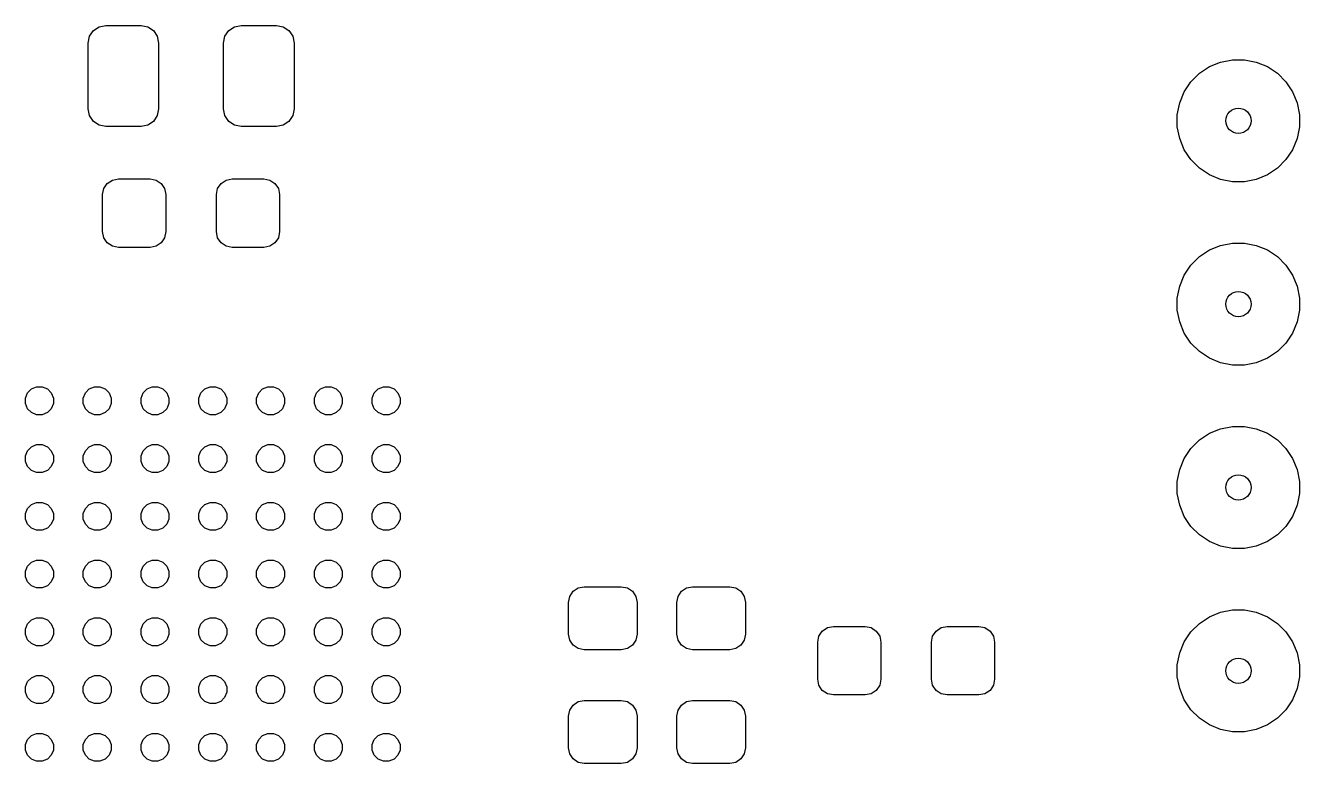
# Model space of a CAD drawing. Extents: x 2.11 to 4.44, y -4.7 to -3.04.
# Drawn here: x 3.709 to 4.403, y -3.91 to -3.508 of the extents above; entities that cross this region are included whole.
import ezdxf

# ---------------------------------------------------------------- set-up
doc = ezdxf.new("R2010")
doc.units = 0
doc.header["$MEASUREMENT"] = 0
doc.layers.add('BLACK', color=7, linetype='CONTINUOUS')

msp = doc.modelspace()

# ---------------------------------------------------------------- linework, layer by layer
at = {"layer": 'BLACK', "linetype": 'CONTINUOUS'}
for p, q in [((3.74311, -3.51747), (3.74384, -3.5138)), ((3.74384, -3.5138), (3.74592, -3.51068)), ((3.74592, -3.51068), (3.74903, -3.5086)), ((3.74903, -3.5086), (3.75271, -3.50787)), ((3.75271, -3.50787), (3.7719, -3.50787)), ((3.7719, -3.50787), (3.77557, -3.5086)), ((3.77557, -3.5086), (3.77869, -3.51068)), ((3.77869, -3.51068), (3.78077, -3.5138)), ((3.78077, -3.5138), (3.7815, -3.51747)), ((3.81693, -3.51747), (3.81766, -3.5138)), ((3.81766, -3.5138), (3.81974, -3.51068)), ((3.81974, -3.51068), (3.82285, -3.5086)), ((3.82285, -3.5086), (3.82653, -3.50787)), ((3.82653, -3.50787), (3.84572, -3.50787)), ((3.84572, -3.50787), (3.84939, -3.5086)), ((3.84939, -3.5086), (3.8525, -3.51068)), ((3.8525, -3.51068), (3.85458, -3.5138)), ((3.85458, -3.5138), (3.85531, -3.51747)), ((3.74311, -3.5534), (3.74311, -3.51747)), ((3.7815, -3.51747), (3.7815, -3.5534)), ((3.81693, -3.5534), (3.81693, -3.51747)), ((3.85531, -3.51747), (3.85531, -3.5534)), ((4.3543, -3.53033), (4.36036, -3.52782)), ((4.36036, -3.52782), (4.3668, -3.52654)), ((4.3668, -3.52654), (4.37336, -3.52654)), ((4.37336, -3.52654), (4.37979, -3.52782)), ((4.37979, -3.52782), (4.38585, -3.53033)), ((4.34421, -3.53861), (4.34885, -3.53397)), ((4.34885, -3.53397), (4.3543, -3.53033)), ((4.38585, -3.53033), (4.39131, -3.53397)), ((4.39131, -3.53397), (4.39595, -3.53861)), ((4.34057, -3.54407), (4.34421, -3.53861)), ((4.39595, -3.53861), (4.39959, -3.54407)), ((4.33806, -3.55013), (4.34057, -3.54407)), ((4.39959, -3.54407), (4.4021, -3.55013)), ((3.74384, -3.55707), (3.74311, -3.5534)), ((3.7815, -3.5534), (3.78077, -3.55707)), ((3.81766, -3.55707), (3.81693, -3.5534)), ((3.85531, -3.5534), (3.85458, -3.55707)), ((4.33678, -3.55656), (4.33806, -3.55013)), ((4.4021, -3.55013), (4.40338, -3.55656)), ((3.74592, -3.56018), (3.74384, -3.55707)), ((3.74903, -3.56226), (3.74592, -3.56018)), ((3.75271, -3.56299), (3.74903, -3.56226)), ((3.77557, -3.56226), (3.7719, -3.56299)), ((3.77869, -3.56018), (3.77557, -3.56226)), ((3.78077, -3.55707), (3.77869, -3.56018)), ((3.81974, -3.56018), (3.81766, -3.55707)), ((3.82285, -3.56226), (3.81974, -3.56018)), ((3.82653, -3.56299), (3.82285, -3.56226)), ((3.84939, -3.56226), (3.84572, -3.56299)), ((3.8525, -3.56018), (3.84939, -3.56226)), ((3.85458, -3.55707), (3.8525, -3.56018)), ((4.33678, -3.56312), (4.33678, -3.55656)), ((4.40338, -3.55656), (4.40338, -3.56312)), ((3.7719, -3.56299), (3.75271, -3.56299)), ((3.84572, -3.56299), (3.82653, -3.56299)), ((4.33806, -3.56956), (4.33678, -3.56312)), ((4.40338, -3.56312), (4.4021, -3.56956)), ((4.34057, -3.57562), (4.33806, -3.56956)), ((4.34421, -3.58107), (4.34057, -3.57562)), ((4.39959, -3.57562), (4.39595, -3.58107)), ((4.4021, -3.56956), (4.39959, -3.57562)), ((4.34885, -3.58571), (4.34421, -3.58107)), ((4.39595, -3.58107), (4.39131, -3.58571)), ((4.3543, -3.58936), (4.34885, -3.58571)), ((4.36036, -3.59187), (4.3543, -3.58936)), ((4.38585, -3.58936), (4.37979, -3.59187)), ((4.39131, -3.58571), (4.38585, -3.58936)), ((3.75098, -3.60015), (3.75164, -3.59685)), ((3.75164, -3.59685), (3.75351, -3.59406)), ((3.75351, -3.59406), (3.7563, -3.59219)), ((3.7563, -3.59219), (3.7596, -3.59154)), ((3.7596, -3.59154), (3.77682, -3.59154)), ((3.77682, -3.59154), (3.78012, -3.59219)), ((3.78012, -3.59219), (3.78291, -3.59406)), ((3.78291, -3.59406), (3.78478, -3.59685)), ((3.78478, -3.59685), (3.78543, -3.60015)), ((3.81299, -3.60015), (3.81365, -3.59685)), ((3.81365, -3.59685), (3.81551, -3.59406)), ((3.81551, -3.59406), (3.81831, -3.59219)), ((3.81831, -3.59219), (3.8216, -3.59154)), ((3.8216, -3.59154), (3.83883, -3.59154)), ((3.83883, -3.59154), (3.84212, -3.59219)), ((3.84212, -3.59219), (3.84492, -3.59406)), ((3.84492, -3.59406), (3.84679, -3.59685)), ((3.84679, -3.59685), (3.84744, -3.60015)), ((4.3668, -3.59315), (4.36036, -3.59187)), ((4.37336, -3.59315), (4.3668, -3.59315)), ((4.37979, -3.59187), (4.37336, -3.59315)), ((3.75098, -3.62032), (3.75098, -3.60015)), ((3.78543, -3.60015), (3.78543, -3.62032)), ((3.81299, -3.62032), (3.81299, -3.60015)), ((3.84744, -3.60015), (3.84744, -3.62032)), ((3.75164, -3.62362), (3.75098, -3.62032)), ((3.75351, -3.62641), (3.75164, -3.62362)), ((3.78478, -3.62362), (3.78291, -3.62641)), ((3.78543, -3.62032), (3.78478, -3.62362)), ((3.81365, -3.62362), (3.81299, -3.62032)), ((3.81551, -3.62641), (3.81365, -3.62362)), ((3.84679, -3.62362), (3.84492, -3.62641)), ((3.84744, -3.62032), (3.84679, -3.62362)), ((3.7563, -3.62828), (3.75351, -3.62641)), ((3.7596, -3.62894), (3.7563, -3.62828)), ((3.77682, -3.62894), (3.7596, -3.62894)), ((3.78012, -3.62828), (3.77682, -3.62894)), ((3.78291, -3.62641), (3.78012, -3.62828)), ((3.81831, -3.62828), (3.81551, -3.62641)), ((3.8216, -3.62894), (3.81831, -3.62828)), ((3.83883, -3.62894), (3.8216, -3.62894)), ((3.84212, -3.62828), (3.83883, -3.62894)), ((3.84492, -3.62641), (3.84212, -3.62828)), ((4.34885, -3.63397), (4.3543, -3.63033)), ((4.3543, -3.63033), (4.36036, -3.62782)), ((4.36036, -3.62782), (4.3668, -3.62654)), ((4.3668, -3.62654), (4.37336, -3.62654)), ((4.37336, -3.62654), (4.37979, -3.62782)), ((4.37979, -3.62782), (4.38585, -3.63033)), ((4.38585, -3.63033), (4.39131, -3.63397)), ((4.34057, -3.64407), (4.34421, -3.63861)), ((4.34421, -3.63861), (4.34885, -3.63397)), ((4.39131, -3.63397), (4.39595, -3.63861)), ((4.39595, -3.63861), (4.39959, -3.64407)), ((4.33806, -3.65013), (4.34057, -3.64407)), ((4.39959, -3.64407), (4.4021, -3.65013)), ((4.33678, -3.65656), (4.33806, -3.65013)), ((4.4021, -3.65013), (4.40338, -3.65656)), ((4.33678, -3.66312), (4.33678, -3.65656)), ((4.40338, -3.65656), (4.40338, -3.66312)), ((4.33806, -3.66956), (4.33678, -3.66312)), ((4.40338, -3.66312), (4.4021, -3.66956)), ((4.34057, -3.67562), (4.33806, -3.66956)), ((4.4021, -3.66956), (4.39959, -3.67562)), ((4.34421, -3.68107), (4.34057, -3.67562)), ((4.39959, -3.67562), (4.39595, -3.68107)), ((4.34885, -3.68571), (4.34421, -3.68107)), ((4.3543, -3.68936), (4.34885, -3.68571)), ((4.39131, -3.68571), (4.38585, -3.68936)), ((4.39595, -3.68107), (4.39131, -3.68571)), ((4.36036, -3.69187), (4.3543, -3.68936)), ((4.3668, -3.69315), (4.36036, -3.69187)), ((4.37336, -3.69315), (4.3668, -3.69315)), ((4.37979, -3.69187), (4.37336, -3.69315)), ((4.38585, -3.68936), (4.37979, -3.69187)), ((3.70893, -3.71109), (3.71009, -3.70829)), ((3.71009, -3.70829), (3.71223, -3.70615)), ((3.71223, -3.70615), (3.71502, -3.70499)), ((3.71502, -3.70499), (3.71805, -3.70499)), ((3.71805, -3.70499), (3.72084, -3.70615)), ((3.72084, -3.70615), (3.72298, -3.70829)), ((3.72298, -3.70829), (3.72414, -3.71109)), ((3.74042, -3.71109), (3.74158, -3.70829)), ((3.74158, -3.70829), (3.74372, -3.70615)), ((3.74372, -3.70615), (3.74652, -3.70499)), ((3.74652, -3.70499), (3.74954, -3.70499)), ((3.74954, -3.70499), (3.75234, -3.70615)), ((3.75234, -3.70615), (3.75448, -3.70829)), ((3.75448, -3.70829), (3.75564, -3.71109)), ((3.77192, -3.71109), (3.77308, -3.70829)), ((3.77308, -3.70829), (3.77522, -3.70615)), ((3.77522, -3.70615), (3.77801, -3.70499)), ((3.77801, -3.70499), (3.78104, -3.70499)), ((3.78104, -3.70499), (3.78384, -3.70615)), ((3.78384, -3.70615), (3.78598, -3.70829)), ((3.78598, -3.70829), (3.78713, -3.71109)), ((3.80342, -3.71109), (3.80457, -3.70829)), ((3.80457, -3.70829), (3.80671, -3.70615)), ((3.80671, -3.70615), (3.80951, -3.70499)), ((3.80951, -3.70499), (3.81254, -3.70499)), ((3.81254, -3.70499), (3.81533, -3.70615)), ((3.81533, -3.70615), (3.81747, -3.70829)), ((3.81747, -3.70829), (3.81863, -3.71109)), ((3.83491, -3.71109), (3.83607, -3.70829)), ((3.83607, -3.70829), (3.83821, -3.70615)), ((3.83821, -3.70615), (3.84101, -3.70499)), ((3.84101, -3.70499), (3.84403, -3.70499)), ((3.84403, -3.70499), (3.84683, -3.70615)), ((3.84683, -3.70615), (3.84897, -3.70829)), ((3.84897, -3.70829), (3.85013, -3.71109)), ((3.86641, -3.71109), (3.86757, -3.70829)), ((3.86757, -3.70829), (3.86971, -3.70615)), ((3.86971, -3.70615), (3.8725, -3.70499)), ((3.8725, -3.70499), (3.87553, -3.70499)), ((3.87553, -3.70499), (3.87832, -3.70615)), ((3.87832, -3.70615), (3.88046, -3.70829)), ((3.88046, -3.70829), (3.88162, -3.71109)), ((3.8979, -3.71109), (3.89906, -3.70829)), ((3.89906, -3.70829), (3.9012, -3.70615)), ((3.9012, -3.70615), (3.904, -3.70499)), ((3.904, -3.70499), (3.90702, -3.70499)), ((3.90702, -3.70499), (3.90982, -3.70615)), ((3.90982, -3.70615), (3.91196, -3.70829)), ((3.91196, -3.70829), (3.91312, -3.71109)), ((3.70893, -3.71411), (3.70893, -3.71109)), ((3.71009, -3.71691), (3.70893, -3.71411)), ((3.72414, -3.71411), (3.72298, -3.71691)), ((3.72414, -3.71109), (3.72414, -3.71411)), ((3.74042, -3.71411), (3.74042, -3.71109)), ((3.74158, -3.71691), (3.74042, -3.71411)), ((3.75564, -3.71411), (3.75448, -3.71691)), ((3.75564, -3.71109), (3.75564, -3.71411)), ((3.77192, -3.71411), (3.77192, -3.71109)), ((3.77308, -3.71691), (3.77192, -3.71411)), ((3.78713, -3.71411), (3.78598, -3.71691)), ((3.78713, -3.71109), (3.78713, -3.71411)), ((3.80342, -3.71411), (3.80342, -3.71109)), ((3.80457, -3.71691), (3.80342, -3.71411)), ((3.81863, -3.71411), (3.81747, -3.71691)), ((3.81863, -3.71109), (3.81863, -3.71411)), ((3.83491, -3.71411), (3.83491, -3.71109)), ((3.83607, -3.71691), (3.83491, -3.71411)), ((3.85013, -3.71411), (3.84897, -3.71691)), ((3.85013, -3.71109), (3.85013, -3.71411)), ((3.86641, -3.71411), (3.86641, -3.71109)), ((3.86757, -3.71691), (3.86641, -3.71411)), ((3.88162, -3.71411), (3.88046, -3.71691)), ((3.88162, -3.71109), (3.88162, -3.71411)), ((3.8979, -3.71411), (3.8979, -3.71109)), ((3.89906, -3.71691), (3.8979, -3.71411)), ((3.91312, -3.71411), (3.91196, -3.71691)), ((3.91312, -3.71109), (3.91312, -3.71411)), ((3.71223, -3.71905), (3.71009, -3.71691)), ((3.71502, -3.72021), (3.71223, -3.71905)), ((3.71805, -3.72021), (3.71502, -3.72021)), ((3.72084, -3.71905), (3.71805, -3.72021)), ((3.72298, -3.71691), (3.72084, -3.71905)), ((3.74372, -3.71905), (3.74158, -3.71691)), ((3.74652, -3.72021), (3.74372, -3.71905)), ((3.74954, -3.72021), (3.74652, -3.72021)), ((3.75234, -3.71905), (3.74954, -3.72021)), ((3.75448, -3.71691), (3.75234, -3.71905)), ((3.77522, -3.71905), (3.77308, -3.71691)), ((3.77801, -3.72021), (3.77522, -3.71905)), ((3.78104, -3.72021), (3.77801, -3.72021)), ((3.78384, -3.71905), (3.78104, -3.72021)), ((3.78598, -3.71691), (3.78384, -3.71905)), ((3.80671, -3.71905), (3.80457, -3.71691)), ((3.80951, -3.72021), (3.80671, -3.71905)), ((3.81254, -3.72021), (3.80951, -3.72021)), ((3.81533, -3.71905), (3.81254, -3.72021)), ((3.81747, -3.71691), (3.81533, -3.71905)), ((3.83821, -3.71905), (3.83607, -3.71691)), ((3.84101, -3.72021), (3.83821, -3.71905)), ((3.84403, -3.72021), (3.84101, -3.72021)), ((3.84683, -3.71905), (3.84403, -3.72021)), ((3.84897, -3.71691), (3.84683, -3.71905)), ((3.86971, -3.71905), (3.86757, -3.71691)), ((3.8725, -3.72021), (3.86971, -3.71905)), ((3.87553, -3.72021), (3.8725, -3.72021)), ((3.87832, -3.71905), (3.87553, -3.72021)), ((3.88046, -3.71691), (3.87832, -3.71905)), ((3.9012, -3.71905), (3.89906, -3.71691)), ((3.904, -3.72021), (3.9012, -3.71905)), ((3.90702, -3.72021), (3.904, -3.72021)), ((3.90982, -3.71905), (3.90702, -3.72021)), ((3.91196, -3.71691), (3.90982, -3.71905)), ((4.3543, -3.73033), (4.36036, -3.72782)), ((4.36036, -3.72782), (4.3668, -3.72654)), ((4.3668, -3.72654), (4.37336, -3.72654)), ((4.37336, -3.72654), (4.37979, -3.72782)), ((4.37979, -3.72782), (4.38585, -3.73033)), ((4.34421, -3.73861), (4.34885, -3.73397)), ((4.34885, -3.73397), (4.3543, -3.73033)), ((4.38585, -3.73033), (4.39131, -3.73397)), ((4.39131, -3.73397), (4.39595, -3.73861)), ((3.70893, -3.74258), (3.71009, -3.73979)), ((3.70893, -3.74561), (3.70893, -3.74258)), ((3.71009, -3.73979), (3.71223, -3.73765)), ((3.71223, -3.73765), (3.71502, -3.73649)), ((3.71502, -3.73649), (3.71805, -3.73649)), ((3.71805, -3.73649), (3.72084, -3.73765)), ((3.72084, -3.73765), (3.72298, -3.73979)), ((3.72298, -3.73979), (3.72414, -3.74258)), ((3.72414, -3.74258), (3.72414, -3.74561)), ((3.74042, -3.74258), (3.74158, -3.73979)), ((3.74042, -3.74561), (3.74042, -3.74258)), ((3.74158, -3.73979), (3.74372, -3.73765)), ((3.74372, -3.73765), (3.74652, -3.73649)), ((3.74652, -3.73649), (3.74954, -3.73649)), ((3.74954, -3.73649), (3.75234, -3.73765)), ((3.75234, -3.73765), (3.75448, -3.73979)), ((3.75448, -3.73979), (3.75564, -3.74258)), ((3.75564, -3.74258), (3.75564, -3.74561)), ((3.77192, -3.74258), (3.77308, -3.73979)), ((3.77192, -3.74561), (3.77192, -3.74258)), ((3.77308, -3.73979), (3.77522, -3.73765)), ((3.77522, -3.73765), (3.77801, -3.73649)), ((3.77801, -3.73649), (3.78104, -3.73649)), ((3.78104, -3.73649), (3.78384, -3.73765)), ((3.78384, -3.73765), (3.78598, -3.73979)), ((3.78598, -3.73979), (3.78713, -3.74258)), ((3.78713, -3.74258), (3.78713, -3.74561)), ((3.80342, -3.74258), (3.80457, -3.73979)), ((3.80342, -3.74561), (3.80342, -3.74258)), ((3.80457, -3.73979), (3.80671, -3.73765)), ((3.80671, -3.73765), (3.80951, -3.73649)), ((3.80951, -3.73649), (3.81254, -3.73649)), ((3.81254, -3.73649), (3.81533, -3.73765)), ((3.81533, -3.73765), (3.81747, -3.73979)), ((3.81747, -3.73979), (3.81863, -3.74258)), ((3.81863, -3.74258), (3.81863, -3.74561)), ((3.83491, -3.74258), (3.83607, -3.73979)), ((3.83491, -3.74561), (3.83491, -3.74258)), ((3.83607, -3.73979), (3.83821, -3.73765)), ((3.83821, -3.73765), (3.84101, -3.73649)), ((3.84101, -3.73649), (3.84403, -3.73649)), ((3.84403, -3.73649), (3.84683, -3.73765)), ((3.84683, -3.73765), (3.84897, -3.73979)), ((3.84897, -3.73979), (3.85013, -3.74258)), ((3.85013, -3.74258), (3.85013, -3.74561)), ((3.86641, -3.74258), (3.86757, -3.73979)), ((3.86641, -3.74561), (3.86641, -3.74258)), ((3.86757, -3.73979), (3.86971, -3.73765)), ((3.86971, -3.73765), (3.8725, -3.73649)), ((3.8725, -3.73649), (3.87553, -3.73649)), ((3.87553, -3.73649), (3.87832, -3.73765)), ((3.87832, -3.73765), (3.88046, -3.73979)), ((3.88046, -3.73979), (3.88162, -3.74258)), ((3.88162, -3.74258), (3.88162, -3.74561)), ((3.8979, -3.74258), (3.89906, -3.73979)), ((3.8979, -3.74561), (3.8979, -3.74258)), ((3.89906, -3.73979), (3.9012, -3.73765)), ((3.9012, -3.73765), (3.904, -3.73649)), ((3.904, -3.73649), (3.90702, -3.73649)), ((3.90702, -3.73649), (3.90982, -3.73765)), ((3.90982, -3.73765), (3.91196, -3.73979)), ((3.91196, -3.73979), (3.91312, -3.74258)), ((3.91312, -3.74258), (3.91312, -3.74561)), ((4.34057, -3.74407), (4.34421, -3.73861)), ((4.39595, -3.73861), (4.39959, -3.74407)), ((3.71009, -3.7484), (3.70893, -3.74561)), ((3.71223, -3.75054), (3.71009, -3.7484)), ((3.72298, -3.7484), (3.72084, -3.75054)), ((3.72414, -3.74561), (3.72298, -3.7484)), ((3.74158, -3.7484), (3.74042, -3.74561)), ((3.74372, -3.75054), (3.74158, -3.7484)), ((3.75448, -3.7484), (3.75234, -3.75054)), ((3.75564, -3.74561), (3.75448, -3.7484)), ((3.77308, -3.7484), (3.77192, -3.74561)), ((3.77522, -3.75054), (3.77308, -3.7484)), ((3.78598, -3.7484), (3.78384, -3.75054)), ((3.78713, -3.74561), (3.78598, -3.7484)), ((3.80457, -3.7484), (3.80342, -3.74561)), ((3.80671, -3.75054), (3.80457, -3.7484)), ((3.81747, -3.7484), (3.81533, -3.75054)), ((3.81863, -3.74561), (3.81747, -3.7484)), ((3.83607, -3.7484), (3.83491, -3.74561)), ((3.83821, -3.75054), (3.83607, -3.7484)), ((3.84897, -3.7484), (3.84683, -3.75054)), ((3.85013, -3.74561), (3.84897, -3.7484)), ((3.86757, -3.7484), (3.86641, -3.74561)), ((3.86971, -3.75054), (3.86757, -3.7484)), ((3.88046, -3.7484), (3.87832, -3.75054)), ((3.88162, -3.74561), (3.88046, -3.7484)), ((3.89906, -3.7484), (3.8979, -3.74561)), ((3.9012, -3.75054), (3.89906, -3.7484)), ((3.91196, -3.7484), (3.90982, -3.75054)), ((3.91312, -3.74561), (3.91196, -3.7484)), ((4.33806, -3.75013), (4.34057, -3.74407)), ((4.39959, -3.74407), (4.4021, -3.75013)), ((3.71502, -3.7517), (3.71223, -3.75054)), ((3.71805, -3.7517), (3.71502, -3.7517)), ((3.72084, -3.75054), (3.71805, -3.7517)), ((3.74652, -3.7517), (3.74372, -3.75054)), ((3.74954, -3.7517), (3.74652, -3.7517)), ((3.75234, -3.75054), (3.74954, -3.7517)), ((3.77801, -3.7517), (3.77522, -3.75054)), ((3.78104, -3.7517), (3.77801, -3.7517)), ((3.78384, -3.75054), (3.78104, -3.7517)), ((3.80951, -3.7517), (3.80671, -3.75054)), ((3.81254, -3.7517), (3.80951, -3.7517)), ((3.81533, -3.75054), (3.81254, -3.7517)), ((3.84101, -3.7517), (3.83821, -3.75054)), ((3.84403, -3.7517), (3.84101, -3.7517)), ((3.84683, -3.75054), (3.84403, -3.7517)), ((3.8725, -3.7517), (3.86971, -3.75054)), ((3.87553, -3.7517), (3.8725, -3.7517)), ((3.87832, -3.75054), (3.87553, -3.7517)), ((3.904, -3.7517), (3.9012, -3.75054)), ((3.90702, -3.7517), (3.904, -3.7517)), ((3.90982, -3.75054), (3.90702, -3.7517)), ((4.33678, -3.75656), (4.33806, -3.75013)), ((4.33678, -3.76312), (4.33678, -3.75656)), ((4.4021, -3.75013), (4.40338, -3.75656)), ((4.40338, -3.75656), (4.40338, -3.76312)), ((4.33806, -3.76956), (4.33678, -3.76312)), ((4.40338, -3.76312), (4.4021, -3.76956)), ((3.71009, -3.77128), (3.71223, -3.76914)), ((3.71223, -3.76914), (3.71502, -3.76798)), ((3.71502, -3.76798), (3.71805, -3.76798)), ((3.71805, -3.76798), (3.72084, -3.76914)), ((3.72084, -3.76914), (3.72298, -3.77128)), ((3.74158, -3.77128), (3.74372, -3.76914)), ((3.74372, -3.76914), (3.74652, -3.76798)), ((3.74652, -3.76798), (3.74954, -3.76798)), ((3.74954, -3.76798), (3.75234, -3.76914)), ((3.75234, -3.76914), (3.75448, -3.77128)), ((3.77308, -3.77128), (3.77522, -3.76914)), ((3.77522, -3.76914), (3.77801, -3.76798)), ((3.77801, -3.76798), (3.78104, -3.76798)), ((3.78104, -3.76798), (3.78384, -3.76914)), ((3.78384, -3.76914), (3.78598, -3.77128)), ((3.80457, -3.77128), (3.80671, -3.76914)), ((3.80671, -3.76914), (3.80951, -3.76798)), ((3.80951, -3.76798), (3.81254, -3.76798)), ((3.81254, -3.76798), (3.81533, -3.76914)), ((3.81533, -3.76914), (3.81747, -3.77128)), ((3.83607, -3.77128), (3.83821, -3.76914)), ((3.83821, -3.76914), (3.84101, -3.76798)), ((3.84101, -3.76798), (3.84403, -3.76798)), ((3.84403, -3.76798), (3.84683, -3.76914)), ((3.84683, -3.76914), (3.84897, -3.77128)), ((3.86757, -3.77128), (3.86971, -3.76914)), ((3.86971, -3.76914), (3.8725, -3.76798)), ((3.8725, -3.76798), (3.87553, -3.76798)), ((3.87553, -3.76798), (3.87832, -3.76914)), ((3.87832, -3.76914), (3.88046, -3.77128)), ((3.89906, -3.77128), (3.9012, -3.76914)), ((3.9012, -3.76914), (3.904, -3.76798)), ((3.904, -3.76798), (3.90702, -3.76798)), ((3.90702, -3.76798), (3.90982, -3.76914)), ((3.90982, -3.76914), (3.91196, -3.77128)), ((4.34057, -3.77562), (4.33806, -3.76956)), ((4.4021, -3.76956), (4.39959, -3.77562)), ((3.70893, -3.77408), (3.71009, -3.77128)), ((3.70893, -3.7771), (3.70893, -3.77408)), ((3.71009, -3.7799), (3.70893, -3.7771)), ((3.72298, -3.77128), (3.72414, -3.77408)), ((3.72414, -3.7771), (3.72298, -3.7799)), ((3.72414, -3.77408), (3.72414, -3.7771)), ((3.74042, -3.77408), (3.74158, -3.77128)), ((3.74042, -3.7771), (3.74042, -3.77408)), ((3.74158, -3.7799), (3.74042, -3.7771)), ((3.75448, -3.77128), (3.75564, -3.77408)), ((3.75564, -3.7771), (3.75448, -3.7799)), ((3.75564, -3.77408), (3.75564, -3.7771)), ((3.77192, -3.77408), (3.77308, -3.77128)), ((3.77192, -3.7771), (3.77192, -3.77408)), ((3.77308, -3.7799), (3.77192, -3.7771)), ((3.78598, -3.77128), (3.78713, -3.77408)), ((3.78713, -3.7771), (3.78598, -3.7799)), ((3.78713, -3.77408), (3.78713, -3.7771)), ((3.80342, -3.77408), (3.80457, -3.77128)), ((3.80342, -3.7771), (3.80342, -3.77408)), ((3.80457, -3.7799), (3.80342, -3.7771)), ((3.81747, -3.77128), (3.81863, -3.77408)), ((3.81863, -3.7771), (3.81747, -3.7799)), ((3.81863, -3.77408), (3.81863, -3.7771)), ((3.83491, -3.77408), (3.83607, -3.77128)), ((3.83491, -3.7771), (3.83491, -3.77408)), ((3.83607, -3.7799), (3.83491, -3.7771)), ((3.84897, -3.77128), (3.85013, -3.77408)), ((3.85013, -3.7771), (3.84897, -3.7799)), ((3.85013, -3.77408), (3.85013, -3.7771)), ((3.86641, -3.77408), (3.86757, -3.77128)), ((3.86641, -3.7771), (3.86641, -3.77408)), ((3.86757, -3.7799), (3.86641, -3.7771)), ((3.88046, -3.77128), (3.88162, -3.77408)), ((3.88162, -3.7771), (3.88046, -3.7799)), ((3.88162, -3.77408), (3.88162, -3.7771)), ((3.8979, -3.77408), (3.89906, -3.77128)), ((3.8979, -3.7771), (3.8979, -3.77408)), ((3.89906, -3.7799), (3.8979, -3.7771)), ((3.91196, -3.77128), (3.91312, -3.77408)), ((3.91312, -3.7771), (3.91196, -3.7799)), ((3.91312, -3.77408), (3.91312, -3.7771)), ((4.34421, -3.78107), (4.34057, -3.77562)), ((4.39959, -3.77562), (4.39595, -3.78107)), ((3.71223, -3.78204), (3.71009, -3.7799)), ((3.71502, -3.7832), (3.71223, -3.78204)), ((3.71805, -3.7832), (3.71502, -3.7832)), ((3.72084, -3.78204), (3.71805, -3.7832)), ((3.72298, -3.7799), (3.72084, -3.78204)), ((3.74372, -3.78204), (3.74158, -3.7799)), ((3.74652, -3.7832), (3.74372, -3.78204)), ((3.74954, -3.7832), (3.74652, -3.7832)), ((3.75234, -3.78204), (3.74954, -3.7832)), ((3.75448, -3.7799), (3.75234, -3.78204)), ((3.77522, -3.78204), (3.77308, -3.7799)), ((3.77801, -3.7832), (3.77522, -3.78204)), ((3.78104, -3.7832), (3.77801, -3.7832)), ((3.78384, -3.78204), (3.78104, -3.7832)), ((3.78598, -3.7799), (3.78384, -3.78204)), ((3.80671, -3.78204), (3.80457, -3.7799)), ((3.80951, -3.7832), (3.80671, -3.78204)), ((3.81254, -3.7832), (3.80951, -3.7832)), ((3.81533, -3.78204), (3.81254, -3.7832)), ((3.81747, -3.7799), (3.81533, -3.78204)), ((3.83821, -3.78204), (3.83607, -3.7799)), ((3.84101, -3.7832), (3.83821, -3.78204)), ((3.84403, -3.7832), (3.84101, -3.7832)), ((3.84683, -3.78204), (3.84403, -3.7832)), ((3.84897, -3.7799), (3.84683, -3.78204)), ((3.86971, -3.78204), (3.86757, -3.7799)), ((3.8725, -3.7832), (3.86971, -3.78204)), ((3.87553, -3.7832), (3.8725, -3.7832)), ((3.87832, -3.78204), (3.87553, -3.7832)), ((3.88046, -3.7799), (3.87832, -3.78204)), ((3.9012, -3.78204), (3.89906, -3.7799)), ((3.904, -3.7832), (3.9012, -3.78204)), ((3.90702, -3.7832), (3.904, -3.7832)), ((3.90982, -3.78204), (3.90702, -3.7832)), ((3.91196, -3.7799), (3.90982, -3.78204)), ((4.34885, -3.78571), (4.34421, -3.78107)), ((4.39595, -3.78107), (4.39131, -3.78571)), ((4.3543, -3.78936), (4.34885, -3.78571)), ((4.36036, -3.79187), (4.3543, -3.78936)), ((4.38585, -3.78936), (4.37979, -3.79187)), ((4.39131, -3.78571), (4.38585, -3.78936)), ((4.3668, -3.79315), (4.36036, -3.79187)), ((4.37336, -3.79315), (4.3668, -3.79315)), ((4.37979, -3.79187), (4.37336, -3.79315)), ((3.70893, -3.80557), (3.71009, -3.80278)), ((3.70893, -3.8086), (3.70893, -3.80557)), ((3.71009, -3.80278), (3.71223, -3.80064)), ((3.71223, -3.80064), (3.71502, -3.79948)), ((3.71502, -3.79948), (3.71805, -3.79948)), ((3.71805, -3.79948), (3.72084, -3.80064)), ((3.72084, -3.80064), (3.72298, -3.80278)), ((3.72298, -3.80278), (3.72414, -3.80557)), ((3.72414, -3.80557), (3.72414, -3.8086)), ((3.74042, -3.80557), (3.74158, -3.80278)), ((3.74042, -3.8086), (3.74042, -3.80557)), ((3.74158, -3.80278), (3.74372, -3.80064)), ((3.74372, -3.80064), (3.74652, -3.79948)), ((3.74652, -3.79948), (3.74954, -3.79948)), ((3.74954, -3.79948), (3.75234, -3.80064)), ((3.75234, -3.80064), (3.75448, -3.80278)), ((3.75448, -3.80278), (3.75564, -3.80557)), ((3.75564, -3.80557), (3.75564, -3.8086)), ((3.77192, -3.80557), (3.77308, -3.80278)), ((3.77192, -3.8086), (3.77192, -3.80557)), ((3.77308, -3.80278), (3.77522, -3.80064)), ((3.77522, -3.80064), (3.77801, -3.79948)), ((3.77801, -3.79948), (3.78104, -3.79948)), ((3.78104, -3.79948), (3.78384, -3.80064)), ((3.78384, -3.80064), (3.78598, -3.80278)), ((3.78598, -3.80278), (3.78713, -3.80557)), ((3.78713, -3.80557), (3.78713, -3.8086)), ((3.80342, -3.80557), (3.80457, -3.80278)), ((3.80342, -3.8086), (3.80342, -3.80557)), ((3.80457, -3.80278), (3.80671, -3.80064)), ((3.80671, -3.80064), (3.80951, -3.79948)), ((3.80951, -3.79948), (3.81254, -3.79948)), ((3.81254, -3.79948), (3.81533, -3.80064)), ((3.81533, -3.80064), (3.81747, -3.80278)), ((3.81747, -3.80278), (3.81863, -3.80557)), ((3.81863, -3.80557), (3.81863, -3.8086)), ((3.83491, -3.80557), (3.83607, -3.80278)), ((3.83491, -3.8086), (3.83491, -3.80557)), ((3.83607, -3.80278), (3.83821, -3.80064)), ((3.83821, -3.80064), (3.84101, -3.79948)), ((3.84101, -3.79948), (3.84403, -3.79948)), ((3.84403, -3.79948), (3.84683, -3.80064)), ((3.84683, -3.80064), (3.84897, -3.80278)), ((3.84897, -3.80278), (3.85013, -3.80557)), ((3.85013, -3.80557), (3.85013, -3.8086)), ((3.86641, -3.80557), (3.86757, -3.80278)), ((3.86641, -3.8086), (3.86641, -3.80557)), ((3.86757, -3.80278), (3.86971, -3.80064)), ((3.86971, -3.80064), (3.8725, -3.79948)), ((3.8725, -3.79948), (3.87553, -3.79948)), ((3.87553, -3.79948), (3.87832, -3.80064)), ((3.87832, -3.80064), (3.88046, -3.80278)), ((3.88046, -3.80278), (3.88162, -3.80557)), ((3.88162, -3.80557), (3.88162, -3.8086)), ((3.8979, -3.80557), (3.89906, -3.80278)), ((3.8979, -3.8086), (3.8979, -3.80557)), ((3.89906, -3.80278), (3.9012, -3.80064)), ((3.9012, -3.80064), (3.904, -3.79948)), ((3.904, -3.79948), (3.90702, -3.79948)), ((3.90702, -3.79948), (3.90982, -3.80064)), ((3.90982, -3.80064), (3.91196, -3.80278)), ((3.91196, -3.80278), (3.91312, -3.80557)), ((3.91312, -3.80557), (3.91312, -3.8086)), ((3.71009, -3.8114), (3.70893, -3.8086)), ((3.71223, -3.81354), (3.71009, -3.8114)), ((3.72298, -3.8114), (3.72084, -3.81354)), ((3.72414, -3.8086), (3.72298, -3.8114)), ((3.74158, -3.8114), (3.74042, -3.8086)), ((3.74372, -3.81354), (3.74158, -3.8114)), ((3.75448, -3.8114), (3.75234, -3.81354)), ((3.75564, -3.8086), (3.75448, -3.8114)), ((3.77308, -3.8114), (3.77192, -3.8086)), ((3.77522, -3.81354), (3.77308, -3.8114)), ((3.78598, -3.8114), (3.78384, -3.81354)), ((3.78713, -3.8086), (3.78598, -3.8114)), ((3.80457, -3.8114), (3.80342, -3.8086)), ((3.80671, -3.81354), (3.80457, -3.8114)), ((3.81747, -3.8114), (3.81533, -3.81354)), ((3.81863, -3.8086), (3.81747, -3.8114)), ((3.83607, -3.8114), (3.83491, -3.8086)), ((3.83821, -3.81354), (3.83607, -3.8114)), ((3.84897, -3.8114), (3.84683, -3.81354)), ((3.85013, -3.8086), (3.84897, -3.8114)), ((3.86757, -3.8114), (3.86641, -3.8086)), ((3.86971, -3.81354), (3.86757, -3.8114)), ((3.88046, -3.8114), (3.87832, -3.81354)), ((3.88162, -3.8086), (3.88046, -3.8114)), ((3.89906, -3.8114), (3.8979, -3.8086)), ((3.9012, -3.81354), (3.89906, -3.8114)), ((3.91196, -3.8114), (3.90982, -3.81354)), ((3.91312, -3.8086), (3.91196, -3.8114)), ((3.71502, -3.81469), (3.71223, -3.81354)), ((3.71805, -3.81469), (3.71502, -3.81469)), ((3.72084, -3.81354), (3.71805, -3.81469)), ((3.74652, -3.81469), (3.74372, -3.81354)), ((3.74954, -3.81469), (3.74652, -3.81469)), ((3.75234, -3.81354), (3.74954, -3.81469)), ((3.77801, -3.81469), (3.77522, -3.81354)), ((3.78104, -3.81469), (3.77801, -3.81469)), ((3.78384, -3.81354), (3.78104, -3.81469)), ((3.80951, -3.81469), (3.80671, -3.81354)), ((3.81254, -3.81469), (3.80951, -3.81469)), ((3.81533, -3.81354), (3.81254, -3.81469)), ((3.84101, -3.81469), (3.83821, -3.81354)), ((3.84403, -3.81469), (3.84101, -3.81469)), ((3.84683, -3.81354), (3.84403, -3.81469)), ((3.8725, -3.81469), (3.86971, -3.81354)), ((3.87553, -3.81469), (3.8725, -3.81469)), ((3.87832, -3.81354), (3.87553, -3.81469)), ((3.904, -3.81469), (3.9012, -3.81354)), ((3.90702, -3.81469), (3.904, -3.81469)), ((3.90982, -3.81354), (3.90702, -3.81469)), ((4.00492, -3.82259), (4.00558, -3.81929)), ((4.00558, -3.81929), (4.00744, -3.8165)), ((4.00744, -3.8165), (4.01024, -3.81463)), ((4.01024, -3.81463), (4.01353, -3.81398)), ((4.01353, -3.81398), (4.03371, -3.81398)), ((4.03371, -3.81398), (4.03701, -3.81463)), ((4.03701, -3.81463), (4.0398, -3.8165)), ((4.0398, -3.8165), (4.04167, -3.81929)), ((4.04167, -3.81929), (4.04232, -3.82259)), ((4.06398, -3.82259), (4.06463, -3.81929)), ((4.06463, -3.81929), (4.0665, -3.8165)), ((4.0665, -3.8165), (4.06929, -3.81463)), ((4.06929, -3.81463), (4.07259, -3.81398)), ((4.07259, -3.81398), (4.09277, -3.81398)), ((4.09277, -3.81398), (4.09606, -3.81463)), ((4.09606, -3.81463), (4.09886, -3.8165)), ((4.09886, -3.8165), (4.10072, -3.81929)), ((4.10072, -3.81929), (4.10138, -3.82259)), ((4.00492, -3.83981), (4.00492, -3.82259)), ((4.04232, -3.82259), (4.04232, -3.83981)), ((4.06398, -3.83981), (4.06398, -3.82259)), ((4.10138, -3.82259), (4.10138, -3.83981)), ((3.71009, -3.83427), (3.71223, -3.83213)), ((3.71223, -3.83213), (3.71502, -3.83098)), ((3.71502, -3.83098), (3.71805, -3.83098)), ((3.71805, -3.83098), (3.72084, -3.83213)), ((3.72084, -3.83213), (3.72298, -3.83427)), ((3.74158, -3.83427), (3.74372, -3.83213)), ((3.74372, -3.83213), (3.74652, -3.83098)), ((3.74652, -3.83098), (3.74954, -3.83098)), ((3.74954, -3.83098), (3.75234, -3.83213)), ((3.75234, -3.83213), (3.75448, -3.83427)), ((3.77308, -3.83427), (3.77522, -3.83213)), ((3.77522, -3.83213), (3.77801, -3.83098)), ((3.77801, -3.83098), (3.78104, -3.83098)), ((3.78104, -3.83098), (3.78384, -3.83213)), ((3.78384, -3.83213), (3.78598, -3.83427)), ((3.80457, -3.83427), (3.80671, -3.83213)), ((3.80671, -3.83213), (3.80951, -3.83098)), ((3.80951, -3.83098), (3.81254, -3.83098)), ((3.81254, -3.83098), (3.81533, -3.83213)), ((3.81533, -3.83213), (3.81747, -3.83427)), ((3.83607, -3.83427), (3.83821, -3.83213)), ((3.83821, -3.83213), (3.84101, -3.83098)), ((3.84101, -3.83098), (3.84403, -3.83098)), ((3.84403, -3.83098), (3.84683, -3.83213)), ((3.84683, -3.83213), (3.84897, -3.83427)), ((3.86757, -3.83427), (3.86971, -3.83213)), ((3.86971, -3.83213), (3.8725, -3.83098)), ((3.8725, -3.83098), (3.87553, -3.83098)), ((3.87553, -3.83098), (3.87832, -3.83213)), ((3.87832, -3.83213), (3.88046, -3.83427)), ((3.89906, -3.83427), (3.9012, -3.83213)), ((3.9012, -3.83213), (3.904, -3.83098)), ((3.904, -3.83098), (3.90702, -3.83098)), ((3.90702, -3.83098), (3.90982, -3.83213)), ((3.90982, -3.83213), (3.91196, -3.83427)), ((4.34885, -3.83397), (4.3543, -3.83033)), ((4.3543, -3.83033), (4.36036, -3.82782)), ((4.36036, -3.82782), (4.3668, -3.82654)), ((4.3668, -3.82654), (4.37336, -3.82654)), ((4.37336, -3.82654), (4.37979, -3.82782)), ((4.37979, -3.82782), (4.38585, -3.83033)), ((4.38585, -3.83033), (4.39131, -3.83397)), ((3.70893, -3.83707), (3.71009, -3.83427)), ((3.70893, -3.8401), (3.70893, -3.83707)), ((3.71009, -3.84289), (3.70893, -3.8401)), ((3.72298, -3.83427), (3.72414, -3.83707)), ((3.72414, -3.8401), (3.72298, -3.84289)), ((3.72414, -3.83707), (3.72414, -3.8401)), ((3.74042, -3.83707), (3.74158, -3.83427)), ((3.74042, -3.8401), (3.74042, -3.83707)), ((3.74158, -3.84289), (3.74042, -3.8401)), ((3.75448, -3.83427), (3.75564, -3.83707)), ((3.75564, -3.8401), (3.75448, -3.84289)), ((3.75564, -3.83707), (3.75564, -3.8401)), ((3.77192, -3.83707), (3.77308, -3.83427)), ((3.77192, -3.8401), (3.77192, -3.83707)), ((3.77308, -3.84289), (3.77192, -3.8401)), ((3.78598, -3.83427), (3.78713, -3.83707)), ((3.78713, -3.8401), (3.78598, -3.84289)), ((3.78713, -3.83707), (3.78713, -3.8401)), ((3.80342, -3.83707), (3.80457, -3.83427)), ((3.80342, -3.8401), (3.80342, -3.83707)), ((3.80457, -3.84289), (3.80342, -3.8401)), ((3.81747, -3.83427), (3.81863, -3.83707)), ((3.81863, -3.8401), (3.81747, -3.84289)), ((3.81863, -3.83707), (3.81863, -3.8401)), ((3.83491, -3.83707), (3.83607, -3.83427)), ((3.83491, -3.8401), (3.83491, -3.83707)), ((3.83607, -3.84289), (3.83491, -3.8401)), ((3.84897, -3.83427), (3.85013, -3.83707)), ((3.85013, -3.8401), (3.84897, -3.84289)), ((3.85013, -3.83707), (3.85013, -3.8401)), ((3.86641, -3.83707), (3.86757, -3.83427)), ((3.86641, -3.8401), (3.86641, -3.83707)), ((3.86757, -3.84289), (3.86641, -3.8401)), ((3.88046, -3.83427), (3.88162, -3.83707)), ((3.88162, -3.8401), (3.88046, -3.84289)), ((3.88162, -3.83707), (3.88162, -3.8401)), ((3.8979, -3.83707), (3.89906, -3.83427)), ((3.8979, -3.8401), (3.8979, -3.83707)), ((3.89906, -3.84289), (3.8979, -3.8401)), ((3.91196, -3.83427), (3.91312, -3.83707)), ((3.91312, -3.8401), (3.91196, -3.84289)), ((3.91312, -3.83707), (3.91312, -3.8401)), ((4.00558, -3.84311), (4.00492, -3.83981)), ((4.04232, -3.83981), (4.04167, -3.84311)), ((4.06463, -3.84311), (4.06398, -3.83981)), ((4.10138, -3.83981), (4.10072, -3.84311)), ((4.1414, -3.84095), (4.14327, -3.83815)), ((4.14327, -3.83815), (4.14606, -3.83629)), ((4.14606, -3.83629), (4.14936, -3.83563)), ((4.14936, -3.83563), (4.16658, -3.83563)), ((4.16658, -3.83563), (4.16988, -3.83629)), ((4.16988, -3.83629), (4.17267, -3.83815)), ((4.17267, -3.83815), (4.17454, -3.84095)), ((4.20341, -3.84095), (4.20528, -3.83815)), ((4.20528, -3.83815), (4.20807, -3.83629)), ((4.20807, -3.83629), (4.21137, -3.83563)), ((4.21137, -3.83563), (4.22859, -3.83563)), ((4.22859, -3.83563), (4.23189, -3.83629)), ((4.23189, -3.83629), (4.23468, -3.83815)), ((4.23468, -3.83815), (4.23655, -3.84095)), ((4.34057, -3.84407), (4.34421, -3.83861)), ((4.34421, -3.83861), (4.34885, -3.83397)), ((4.39131, -3.83397), (4.39595, -3.83861)), ((4.39595, -3.83861), (4.39959, -3.84407)), ((3.71223, -3.84503), (3.71009, -3.84289)), ((3.71502, -3.84619), (3.71223, -3.84503)), ((3.71805, -3.84619), (3.71502, -3.84619)), ((3.72084, -3.84503), (3.71805, -3.84619)), ((3.72298, -3.84289), (3.72084, -3.84503)), ((3.74372, -3.84503), (3.74158, -3.84289)), ((3.74652, -3.84619), (3.74372, -3.84503)), ((3.74954, -3.84619), (3.74652, -3.84619)), ((3.75234, -3.84503), (3.74954, -3.84619)), ((3.75448, -3.84289), (3.75234, -3.84503)), ((3.77522, -3.84503), (3.77308, -3.84289)), ((3.77801, -3.84619), (3.77522, -3.84503)), ((3.78104, -3.84619), (3.77801, -3.84619)), ((3.78384, -3.84503), (3.78104, -3.84619)), ((3.78598, -3.84289), (3.78384, -3.84503)), ((3.80671, -3.84503), (3.80457, -3.84289)), ((3.80951, -3.84619), (3.80671, -3.84503)), ((3.81254, -3.84619), (3.80951, -3.84619)), ((3.81533, -3.84503), (3.81254, -3.84619)), ((3.81747, -3.84289), (3.81533, -3.84503)), ((3.83821, -3.84503), (3.83607, -3.84289)), ((3.84101, -3.84619), (3.83821, -3.84503)), ((3.84403, -3.84619), (3.84101, -3.84619)), ((3.84683, -3.84503), (3.84403, -3.84619)), ((3.84897, -3.84289), (3.84683, -3.84503)), ((3.86971, -3.84503), (3.86757, -3.84289)), ((3.8725, -3.84619), (3.86971, -3.84503)), ((3.87553, -3.84619), (3.8725, -3.84619)), ((3.87832, -3.84503), (3.87553, -3.84619)), ((3.88046, -3.84289), (3.87832, -3.84503)), ((3.9012, -3.84503), (3.89906, -3.84289)), ((3.904, -3.84619), (3.9012, -3.84503)), ((3.90702, -3.84619), (3.904, -3.84619)), ((3.90982, -3.84503), (3.90702, -3.84619)), ((3.91196, -3.84289), (3.90982, -3.84503)), ((4.00744, -3.8459), (4.00558, -3.84311)), ((4.01024, -3.84777), (4.00744, -3.8459)), ((4.0398, -3.8459), (4.03701, -3.84777)), ((4.04167, -3.84311), (4.0398, -3.8459)), ((4.0665, -3.8459), (4.06463, -3.84311)), ((4.06929, -3.84777), (4.0665, -3.8459)), ((4.09886, -3.8459), (4.09606, -3.84777)), ((4.10072, -3.84311), (4.09886, -3.8459)), ((4.14075, -3.84424), (4.1414, -3.84095)), ((4.14075, -3.86442), (4.14075, -3.84424)), ((4.17454, -3.84095), (4.1752, -3.84424)), ((4.1752, -3.84424), (4.1752, -3.86442)), ((4.20276, -3.84424), (4.20341, -3.84095)), ((4.20276, -3.86442), (4.20276, -3.84424)), ((4.23655, -3.84095), (4.2372, -3.84424)), ((4.2372, -3.84424), (4.2372, -3.86442)), ((4.33806, -3.85013), (4.34057, -3.84407)), ((4.39959, -3.84407), (4.4021, -3.85013)), ((4.01353, -3.84843), (4.01024, -3.84777)), ((4.03371, -3.84843), (4.01353, -3.84843)), ((4.03701, -3.84777), (4.03371, -3.84843)), ((4.07259, -3.84843), (4.06929, -3.84777)), ((4.09277, -3.84843), (4.07259, -3.84843)), ((4.09606, -3.84777), (4.09277, -3.84843)), ((4.33678, -3.85656), (4.33806, -3.85013)), ((4.4021, -3.85013), (4.40338, -3.85656)), ((4.33678, -3.86312), (4.33678, -3.85656)), ((4.40338, -3.85656), (4.40338, -3.86312)), ((3.70893, -3.86857), (3.71009, -3.86577)), ((3.71009, -3.86577), (3.71223, -3.86363)), ((3.71223, -3.86363), (3.71502, -3.86247)), ((3.71502, -3.86247), (3.71805, -3.86247)), ((3.71805, -3.86247), (3.72084, -3.86363)), ((3.72084, -3.86363), (3.72298, -3.86577)), ((3.72298, -3.86577), (3.72414, -3.86857)), ((3.74042, -3.86857), (3.74158, -3.86577)), ((3.74158, -3.86577), (3.74372, -3.86363)), ((3.74372, -3.86363), (3.74652, -3.86247)), ((3.74652, -3.86247), (3.74954, -3.86247)), ((3.74954, -3.86247), (3.75234, -3.86363)), ((3.75234, -3.86363), (3.75448, -3.86577)), ((3.75448, -3.86577), (3.75564, -3.86857)), ((3.77192, -3.86857), (3.77308, -3.86577)), ((3.77308, -3.86577), (3.77522, -3.86363)), ((3.77522, -3.86363), (3.77801, -3.86247)), ((3.77801, -3.86247), (3.78104, -3.86247)), ((3.78104, -3.86247), (3.78384, -3.86363)), ((3.78384, -3.86363), (3.78598, -3.86577)), ((3.78598, -3.86577), (3.78713, -3.86857)), ((3.80342, -3.86857), (3.80457, -3.86577)), ((3.80457, -3.86577), (3.80671, -3.86363)), ((3.80671, -3.86363), (3.80951, -3.86247)), ((3.80951, -3.86247), (3.81254, -3.86247)), ((3.81254, -3.86247), (3.81533, -3.86363)), ((3.81533, -3.86363), (3.81747, -3.86577)), ((3.81747, -3.86577), (3.81863, -3.86857)), ((3.83491, -3.86857), (3.83607, -3.86577)), ((3.83607, -3.86577), (3.83821, -3.86363)), ((3.83821, -3.86363), (3.84101, -3.86247)), ((3.84101, -3.86247), (3.84403, -3.86247)), ((3.84403, -3.86247), (3.84683, -3.86363)), ((3.84683, -3.86363), (3.84897, -3.86577)), ((3.84897, -3.86577), (3.85013, -3.86857)), ((3.86641, -3.86857), (3.86757, -3.86577)), ((3.86757, -3.86577), (3.86971, -3.86363)), ((3.86971, -3.86363), (3.8725, -3.86247)), ((3.8725, -3.86247), (3.87553, -3.86247)), ((3.87553, -3.86247), (3.87832, -3.86363)), ((3.87832, -3.86363), (3.88046, -3.86577)), ((3.88046, -3.86577), (3.88162, -3.86857)), ((3.8979, -3.86857), (3.89906, -3.86577)), ((3.89906, -3.86577), (3.9012, -3.86363)), ((3.9012, -3.86363), (3.904, -3.86247)), ((3.904, -3.86247), (3.90702, -3.86247)), ((3.90702, -3.86247), (3.90982, -3.86363)), ((3.90982, -3.86363), (3.91196, -3.86577)), ((3.91196, -3.86577), (3.91312, -3.86857)), ((4.1414, -3.86772), (4.14075, -3.86442)), ((4.14327, -3.87051), (4.1414, -3.86772)), ((4.17454, -3.86772), (4.17267, -3.87051)), ((4.1752, -3.86442), (4.17454, -3.86772)), ((4.20341, -3.86772), (4.20276, -3.86442)), ((4.20528, -3.87051), (4.20341, -3.86772)), ((4.23655, -3.86772), (4.23468, -3.87051)), ((4.2372, -3.86442), (4.23655, -3.86772)), ((4.33806, -3.86956), (4.33678, -3.86312)), ((4.40338, -3.86312), (4.4021, -3.86956)), ((3.70893, -3.87159), (3.70893, -3.86857)), ((3.71009, -3.87439), (3.70893, -3.87159)), ((3.71223, -3.87653), (3.71009, -3.87439)), ((3.72298, -3.87439), (3.72084, -3.87653)), ((3.72414, -3.87159), (3.72298, -3.87439)), ((3.72414, -3.86857), (3.72414, -3.87159)), ((3.74042, -3.87159), (3.74042, -3.86857)), ((3.74158, -3.87439), (3.74042, -3.87159)), ((3.74372, -3.87653), (3.74158, -3.87439)), ((3.75448, -3.87439), (3.75234, -3.87653)), ((3.75564, -3.87159), (3.75448, -3.87439)), ((3.75564, -3.86857), (3.75564, -3.87159)), ((3.77192, -3.87159), (3.77192, -3.86857)), ((3.77308, -3.87439), (3.77192, -3.87159)), ((3.77522, -3.87653), (3.77308, -3.87439)), ((3.78598, -3.87439), (3.78384, -3.87653)), ((3.78713, -3.87159), (3.78598, -3.87439)), ((3.78713, -3.86857), (3.78713, -3.87159)), ((3.80342, -3.87159), (3.80342, -3.86857)), ((3.80457, -3.87439), (3.80342, -3.87159)), ((3.80671, -3.87653), (3.80457, -3.87439)), ((3.81747, -3.87439), (3.81533, -3.87653)), ((3.81863, -3.87159), (3.81747, -3.87439)), ((3.81863, -3.86857), (3.81863, -3.87159)), ((3.83491, -3.87159), (3.83491, -3.86857)), ((3.83607, -3.87439), (3.83491, -3.87159)), ((3.83821, -3.87653), (3.83607, -3.87439)), ((3.84897, -3.87439), (3.84683, -3.87653)), ((3.85013, -3.87159), (3.84897, -3.87439)), ((3.85013, -3.86857), (3.85013, -3.87159)), ((3.86641, -3.87159), (3.86641, -3.86857)), ((3.86757, -3.87439), (3.86641, -3.87159)), ((3.86971, -3.87653), (3.86757, -3.87439)), ((3.88046, -3.87439), (3.87832, -3.87653)), ((3.88162, -3.87159), (3.88046, -3.87439)), ((3.88162, -3.86857), (3.88162, -3.87159)), ((3.8979, -3.87159), (3.8979, -3.86857)), ((3.89906, -3.87439), (3.8979, -3.87159)), ((3.9012, -3.87653), (3.89906, -3.87439)), ((3.91196, -3.87439), (3.90982, -3.87653)), ((3.91312, -3.87159), (3.91196, -3.87439)), ((3.91312, -3.86857), (3.91312, -3.87159)), ((4.14606, -3.87238), (4.14327, -3.87051)), ((4.14936, -3.87303), (4.14606, -3.87238)), ((4.16658, -3.87303), (4.14936, -3.87303)), ((4.16988, -3.87238), (4.16658, -3.87303)), ((4.17267, -3.87051), (4.16988, -3.87238)), ((4.20807, -3.87238), (4.20528, -3.87051)), ((4.21137, -3.87303), (4.20807, -3.87238)), ((4.22859, -3.87303), (4.21137, -3.87303)), ((4.23189, -3.87238), (4.22859, -3.87303)), ((4.23468, -3.87051), (4.23189, -3.87238)), ((4.34057, -3.87562), (4.33806, -3.86956)), ((4.4021, -3.86956), (4.39959, -3.87562)), ((3.71502, -3.87769), (3.71223, -3.87653)), ((3.71805, -3.87769), (3.71502, -3.87769)), ((3.72084, -3.87653), (3.71805, -3.87769)), ((3.74652, -3.87769), (3.74372, -3.87653)), ((3.74954, -3.87769), (3.74652, -3.87769)), ((3.75234, -3.87653), (3.74954, -3.87769)), ((3.77801, -3.87769), (3.77522, -3.87653)), ((3.78104, -3.87769), (3.77801, -3.87769)), ((3.78384, -3.87653), (3.78104, -3.87769)), ((3.80951, -3.87769), (3.80671, -3.87653)), ((3.81254, -3.87769), (3.80951, -3.87769)), ((3.81533, -3.87653), (3.81254, -3.87769)), ((3.84101, -3.87769), (3.83821, -3.87653)), ((3.84403, -3.87769), (3.84101, -3.87769)), ((3.84683, -3.87653), (3.84403, -3.87769)), ((3.8725, -3.87769), (3.86971, -3.87653)), ((3.87553, -3.87769), (3.8725, -3.87769)), ((3.87832, -3.87653), (3.87553, -3.87769)), ((3.904, -3.87769), (3.9012, -3.87653)), ((3.90702, -3.87769), (3.904, -3.87769)), ((3.90982, -3.87653), (3.90702, -3.87769)), ((4.00492, -3.8846), (4.00558, -3.8813)), ((4.00558, -3.8813), (4.00744, -3.87851)), ((4.00744, -3.87851), (4.01024, -3.87664)), ((4.01024, -3.87664), (4.01353, -3.87598)), ((4.01353, -3.87598), (4.03371, -3.87598)), ((4.03371, -3.87598), (4.03701, -3.87664)), ((4.03701, -3.87664), (4.0398, -3.87851)), ((4.0398, -3.87851), (4.04167, -3.8813)), ((4.04167, -3.8813), (4.04232, -3.8846)), ((4.06398, -3.8846), (4.06463, -3.8813)), ((4.06463, -3.8813), (4.0665, -3.87851)), ((4.0665, -3.87851), (4.06929, -3.87664)), ((4.06929, -3.87664), (4.07259, -3.87598)), ((4.07259, -3.87598), (4.09277, -3.87598)), ((4.09277, -3.87598), (4.09606, -3.87664)), ((4.09606, -3.87664), (4.09886, -3.87851)), ((4.09886, -3.87851), (4.10072, -3.8813)), ((4.10072, -3.8813), (4.10138, -3.8846)), ((4.34421, -3.88107), (4.34057, -3.87562)), ((4.34885, -3.88571), (4.34421, -3.88107)), ((4.39595, -3.88107), (4.39131, -3.88571)), ((4.39959, -3.87562), (4.39595, -3.88107)), ((4.00492, -3.90182), (4.00492, -3.8846)), ((4.04232, -3.8846), (4.04232, -3.90182)), ((4.06398, -3.90182), (4.06398, -3.8846)), ((4.10138, -3.8846), (4.10138, -3.90182)), ((4.3543, -3.88936), (4.34885, -3.88571)), ((4.39131, -3.88571), (4.38585, -3.88936)), ((3.71009, -3.89727), (3.71223, -3.89513)), ((3.71223, -3.89513), (3.71502, -3.89397)), ((3.71502, -3.89397), (3.71805, -3.89397)), ((3.71805, -3.89397), (3.72084, -3.89513)), ((3.72084, -3.89513), (3.72298, -3.89727)), ((3.74158, -3.89727), (3.74372, -3.89513)), ((3.74372, -3.89513), (3.74652, -3.89397)), ((3.74652, -3.89397), (3.74954, -3.89397)), ((3.74954, -3.89397), (3.75234, -3.89513)), ((3.75234, -3.89513), (3.75448, -3.89727)), ((3.77308, -3.89727), (3.77522, -3.89513)), ((3.77522, -3.89513), (3.77801, -3.89397)), ((3.77801, -3.89397), (3.78104, -3.89397)), ((3.78104, -3.89397), (3.78384, -3.89513)), ((3.78384, -3.89513), (3.78598, -3.89727)), ((3.80457, -3.89727), (3.80671, -3.89513)), ((3.80671, -3.89513), (3.80951, -3.89397)), ((3.80951, -3.89397), (3.81254, -3.89397)), ((3.81254, -3.89397), (3.81533, -3.89513)), ((3.81533, -3.89513), (3.81747, -3.89727)), ((3.83607, -3.89727), (3.83821, -3.89513)), ((3.83821, -3.89513), (3.84101, -3.89397)), ((3.84101, -3.89397), (3.84403, -3.89397)), ((3.84403, -3.89397), (3.84683, -3.89513)), ((3.84683, -3.89513), (3.84897, -3.89727)), ((3.86757, -3.89727), (3.86971, -3.89513)), ((3.86971, -3.89513), (3.8725, -3.89397)), ((3.8725, -3.89397), (3.87553, -3.89397)), ((3.87553, -3.89397), (3.87832, -3.89513)), ((3.87832, -3.89513), (3.88046, -3.89727)), ((3.89906, -3.89727), (3.9012, -3.89513)), ((3.9012, -3.89513), (3.904, -3.89397)), ((3.904, -3.89397), (3.90702, -3.89397)), ((3.90702, -3.89397), (3.90982, -3.89513)), ((3.90982, -3.89513), (3.91196, -3.89727)), ((4.36036, -3.89187), (4.3543, -3.88936)), ((4.3668, -3.89315), (4.36036, -3.89187)), ((4.37336, -3.89315), (4.3668, -3.89315)), ((4.37979, -3.89187), (4.37336, -3.89315)), ((4.38585, -3.88936), (4.37979, -3.89187)), ((3.70893, -3.90006), (3.71009, -3.89727)), ((3.70893, -3.90309), (3.70893, -3.90006)), ((3.72298, -3.89727), (3.72414, -3.90006)), ((3.72414, -3.90006), (3.72414, -3.90309)), ((3.74042, -3.90006), (3.74158, -3.89727)), ((3.74042, -3.90309), (3.74042, -3.90006)), ((3.75448, -3.89727), (3.75564, -3.90006)), ((3.75564, -3.90006), (3.75564, -3.90309)), ((3.77192, -3.90006), (3.77308, -3.89727)), ((3.77192, -3.90309), (3.77192, -3.90006)), ((3.78598, -3.89727), (3.78713, -3.90006)), ((3.78713, -3.90006), (3.78713, -3.90309)), ((3.80342, -3.90006), (3.80457, -3.89727)), ((3.80342, -3.90309), (3.80342, -3.90006)), ((3.81747, -3.89727), (3.81863, -3.90006)), ((3.81863, -3.90006), (3.81863, -3.90309)), ((3.83491, -3.90006), (3.83607, -3.89727)), ((3.83491, -3.90309), (3.83491, -3.90006)), ((3.84897, -3.89727), (3.85013, -3.90006)), ((3.85013, -3.90006), (3.85013, -3.90309)), ((3.86641, -3.90006), (3.86757, -3.89727)), ((3.86641, -3.90309), (3.86641, -3.90006)), ((3.88046, -3.89727), (3.88162, -3.90006)), ((3.88162, -3.90006), (3.88162, -3.90309)), ((3.8979, -3.90006), (3.89906, -3.89727)), ((3.8979, -3.90309), (3.8979, -3.90006)), ((3.91196, -3.89727), (3.91312, -3.90006)), ((3.91312, -3.90006), (3.91312, -3.90309)), ((4.00558, -3.90512), (4.00492, -3.90182)), ((4.04232, -3.90182), (4.04167, -3.90512)), ((4.06463, -3.90512), (4.06398, -3.90182)), ((4.10138, -3.90182), (4.10072, -3.90512)), ((3.71009, -3.90588), (3.70893, -3.90309)), ((3.71223, -3.90802), (3.71009, -3.90588)), ((3.71502, -3.90918), (3.71223, -3.90802)), ((3.71805, -3.90918), (3.71502, -3.90918)), ((3.72084, -3.90802), (3.71805, -3.90918)), ((3.72298, -3.90588), (3.72084, -3.90802)), ((3.72414, -3.90309), (3.72298, -3.90588)), ((3.74158, -3.90588), (3.74042, -3.90309)), ((3.74372, -3.90802), (3.74158, -3.90588)), ((3.74652, -3.90918), (3.74372, -3.90802)), ((3.74954, -3.90918), (3.74652, -3.90918)), ((3.75234, -3.90802), (3.74954, -3.90918)), ((3.75448, -3.90588), (3.75234, -3.90802)), ((3.75564, -3.90309), (3.75448, -3.90588)), ((3.77308, -3.90588), (3.77192, -3.90309)), ((3.77522, -3.90802), (3.77308, -3.90588)), ((3.77801, -3.90918), (3.77522, -3.90802)), ((3.78104, -3.90918), (3.77801, -3.90918)), ((3.78384, -3.90802), (3.78104, -3.90918)), ((3.78598, -3.90588), (3.78384, -3.90802)), ((3.78713, -3.90309), (3.78598, -3.90588)), ((3.80457, -3.90588), (3.80342, -3.90309)), ((3.80671, -3.90802), (3.80457, -3.90588)), ((3.80951, -3.90918), (3.80671, -3.90802)), ((3.81254, -3.90918), (3.80951, -3.90918)), ((3.81533, -3.90802), (3.81254, -3.90918)), ((3.81747, -3.90588), (3.81533, -3.90802)), ((3.81863, -3.90309), (3.81747, -3.90588)), ((3.83607, -3.90588), (3.83491, -3.90309)), ((3.83821, -3.90802), (3.83607, -3.90588)), ((3.84101, -3.90918), (3.83821, -3.90802)), ((3.84403, -3.90918), (3.84101, -3.90918)), ((3.84683, -3.90802), (3.84403, -3.90918)), ((3.84897, -3.90588), (3.84683, -3.90802)), ((3.85013, -3.90309), (3.84897, -3.90588)), ((3.86757, -3.90588), (3.86641, -3.90309)), ((3.86971, -3.90802), (3.86757, -3.90588)), ((3.8725, -3.90918), (3.86971, -3.90802)), ((3.87553, -3.90918), (3.8725, -3.90918)), ((3.87832, -3.90802), (3.87553, -3.90918)), ((3.88046, -3.90588), (3.87832, -3.90802)), ((3.88162, -3.90309), (3.88046, -3.90588)), ((3.89906, -3.90588), (3.8979, -3.90309)), ((3.9012, -3.90802), (3.89906, -3.90588)), ((3.904, -3.90918), (3.9012, -3.90802)), ((3.90702, -3.90918), (3.904, -3.90918)), ((3.90982, -3.90802), (3.90702, -3.90918)), ((3.91196, -3.90588), (3.90982, -3.90802)), ((3.91312, -3.90309), (3.91196, -3.90588)), ((4.00744, -3.90791), (4.00558, -3.90512)), ((4.01024, -3.90978), (4.00744, -3.90791)), ((4.0398, -3.90791), (4.03701, -3.90978)), ((4.04167, -3.90512), (4.0398, -3.90791)), ((4.0665, -3.90791), (4.06463, -3.90512)), ((4.06929, -3.90978), (4.0665, -3.90791)), ((4.09886, -3.90791), (4.09606, -3.90978)), ((4.10072, -3.90512), (4.09886, -3.90791)), ((4.01353, -3.91043), (4.01024, -3.90978)), ((4.03371, -3.91043), (4.01353, -3.91043)), ((4.03701, -3.90978), (4.03371, -3.91043)), ((4.07259, -3.91043), (4.06929, -3.90978)), ((4.09277, -3.91043), (4.07259, -3.91043)), ((4.09606, -3.90978), (4.09277, -3.91043))]:
    msp.add_line(p, q, dxfattribs=at)
at = {"layer": 'BLACK'}
for centre in [(4.37008, -3.55984), (4.37008, -3.65984), (4.37008, -3.75984), (4.37008, -3.85984)]:
    msp.add_circle(centre, 0.00689, dxfattribs=at)
at = {"layer": 'WHITE'}
for centre in [(4.37008, -3.55984), (4.37008, -3.65984), (4.37008, -3.75984), (4.37008, -3.85984)]:
    msp.add_circle(centre, 0.00689, dxfattribs=at)

doc.saveas('drawing.dxf')
